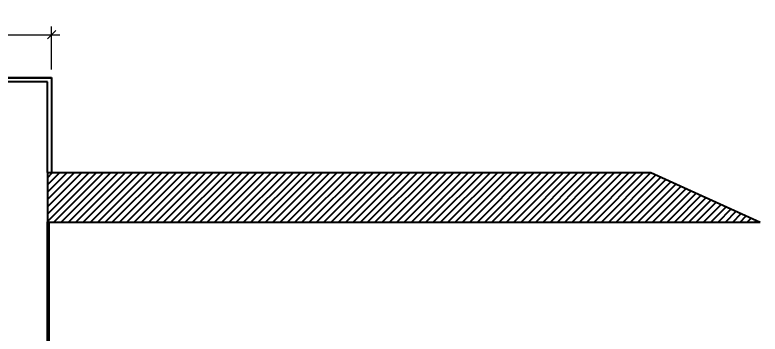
# Model space of a CAD drawing. Header units: inches. Extents: x 4350 to 28384, y -6772 to 993.
# Drawn here: x 25298 to 26201, y -3133 to -2746 of the extents above; entities that cross this region are included whole.
import ezdxf

# ---------------------------------------------------------------- set-up
doc = ezdxf.new("R2010")
doc.units = ezdxf.units.IN
doc.header["$MEASUREMENT"] = 0
doc.layers.add('MURATURA_section_wall', color=7, linetype='Continuous', lineweight=40)
doc.layers.add('QUOTE', color=3, linetype='Continuous', lineweight=9)
doc.styles.get("Standard").update_dxf_attribs({"font": 'arial.ttf'})
doc.dimstyles.new('ook', dxfattribs={"dimtxt": 15, "dimasz": 10, "dimexe": 10, "dimexo": 10, "dimgap": 5, "dimtad": 1, "dimtoh": 1, "dimdec": 0, "dimzin": 0, "dimdsep": 46, "dimtxsty": 'Standard', "dimblk": 'OBLIQUE', "dimcen": 0.09, "dimdle": 10, "dimadec": 0, "dimazin": 0, "dimtfac": 1, "dimtdec": 0, "dimtofl": 0, "dimtmove": 0, "dimatfit": 3, "dimldrblk": 'OBLIQUE', "dimfxl": 1, "dimtfill": 2, "dimtfillclr": 1, "dimtolj": 1, "dimtzin": 0, "dimarcsym": 0})

# ---------------------------------------------------------------- blocks, each defined once
blk = doc.blocks.new('_Oblique')
at = {"color": 0, "linetype": 'ByBlock', "lineweight": -2}
blk.add_line((-0.5, -0.5), (0.5, 0.5), dxfattribs=at)
blk = doc.blocks.new('*D39')
at = {"layer": 'Defpoints', "color": 0, "transparency": 16777216}
for p in [(25342.34, -2769.97), (24849.3, -2822.12), (25342.34, -2822.22)]:
    blk.add_point(p, dxfattribs=at)
at = {"layer": 'QUOTE', "color": 0, "lineweight": -2, "transparency": 16777216}
for p, q in [((24849.3, -2812.12), (24849.3, -2759.97)), ((25342.34, -2812.22), (25342.34, -2759.97)), ((24839.3, -2769.97), (25352.34, -2769.97))]:
    blk.add_line(p, q, dxfattribs=at)
at = {"layer": 'QUOTE', "color": 0, "lineweight": -2, "transparency": 16777216, "xscale": 10, "yscale": 10, "zscale": 10, "rotation": 180}
blk.add_blockref('_Oblique', (24849.3, -2769.97), dxfattribs=at)
at = {"layer": 'QUOTE', "color": 0, "lineweight": -2, "transparency": 16777216, "xscale": 10, "yscale": 10, "zscale": 10}
blk.add_blockref('_Oblique', (25342.34, -2769.97), dxfattribs=at)
at = {"layer": 'QUOTE', "color": 0, "transparency": 16777216, "insert": (25095.82, -2757.31), "char_height": 15, "attachment_point": 5, "bg_fill": 1, "box_fill_scale": 1.25, "bg_fill_color": 1, "bg_fill_transparency": 0}
blk.add_mtext('\\A1;493', dxfattribs=at)

msp = doc.modelspace()

# ---------------------------------------------------------------- hatches: boundary and pattern name
at = {"layer": 'MURATURA_section_wall'}
h = msp.add_hatch(dxfattribs=at)
h.set_pattern_fill('ANSI31', color=256, scale=50)
h.set_pattern_definition([(45, (16318.8867, -3176.002), (-4.4194174, 4.4194174), [])])
h.paths.add_polyline_path([(25337.32, -2937.23), (25337.24, -2997.04), (25339.15, -2997.04), (26200.52, -2997.22), (26068.31, -2937.23)])

# ---------------------------------------------------------------- linework, layer by layer
for p, q in [((25227.3, -2822.06), (25337.3, -2822.04)), ((25227.34, -2822.22), (25337.34, -2822.22)), ((25337.3, -2822.04), (25342.3, -2822.04)), ((25337.34, -2822.22), (25342.34, -2822.22)), ((25342.3, -2822.04), (25342.32, -2937.04)), ((25342.34, -2822.22), (25342.34, -2937.22)), ((25337.3, -2827.04), (25227.3, -2827.06)), ((25337.34, -2827.22), (25227.34, -2827.22)), ((25337.32, -2937.04), (25337.3, -2827.04)), ((25337.34, -2937.22), (25337.34, -2827.22)), ((25337.32, -2937.04), (25337.24, -2997.22)), ((25337.32, -2937.22), (25337.34, -2937.22)), ((25337.32, -2937.22), (25603.33, -2937.22)), ((25337.32, -2937.23), (26068.31, -2937.23)), ((26068.31, -2937.23), (26200.52, -2997.22)), ((25337.21, -3152.32), (25337.15, -2997.04)), ((25337.24, -2997.22), (26200.52, -2997.22))]:
    msp.add_line(p, q, dxfattribs=at)
at = {"layer": 'MURATURA_section_wall', "linetype": 'ByBlock'}
for p in [(25337.23, -2997.04), (25339.21, -3152.32)]:
    msp.add_line(p, (25339.15, -2997.04), dxfattribs=at)

# ---------------------------------------------------------------- dimensions: what is measured, and where the dimension line sits
at = {"layer": 'QUOTE'}
dim = msp.add_linear_dim(base=(25342.34, -2769.97), p1=(24849.3, -2822.12), p2=(25342.34, -2822.22), dimstyle='ook', dxfattribs=at)
dim.commit()
dim.dimension.update_dxf_attribs({"geometry": '*D39', "text_midpoint": (25095.82, -2757.31)})

doc.saveas('drawing.dxf')
